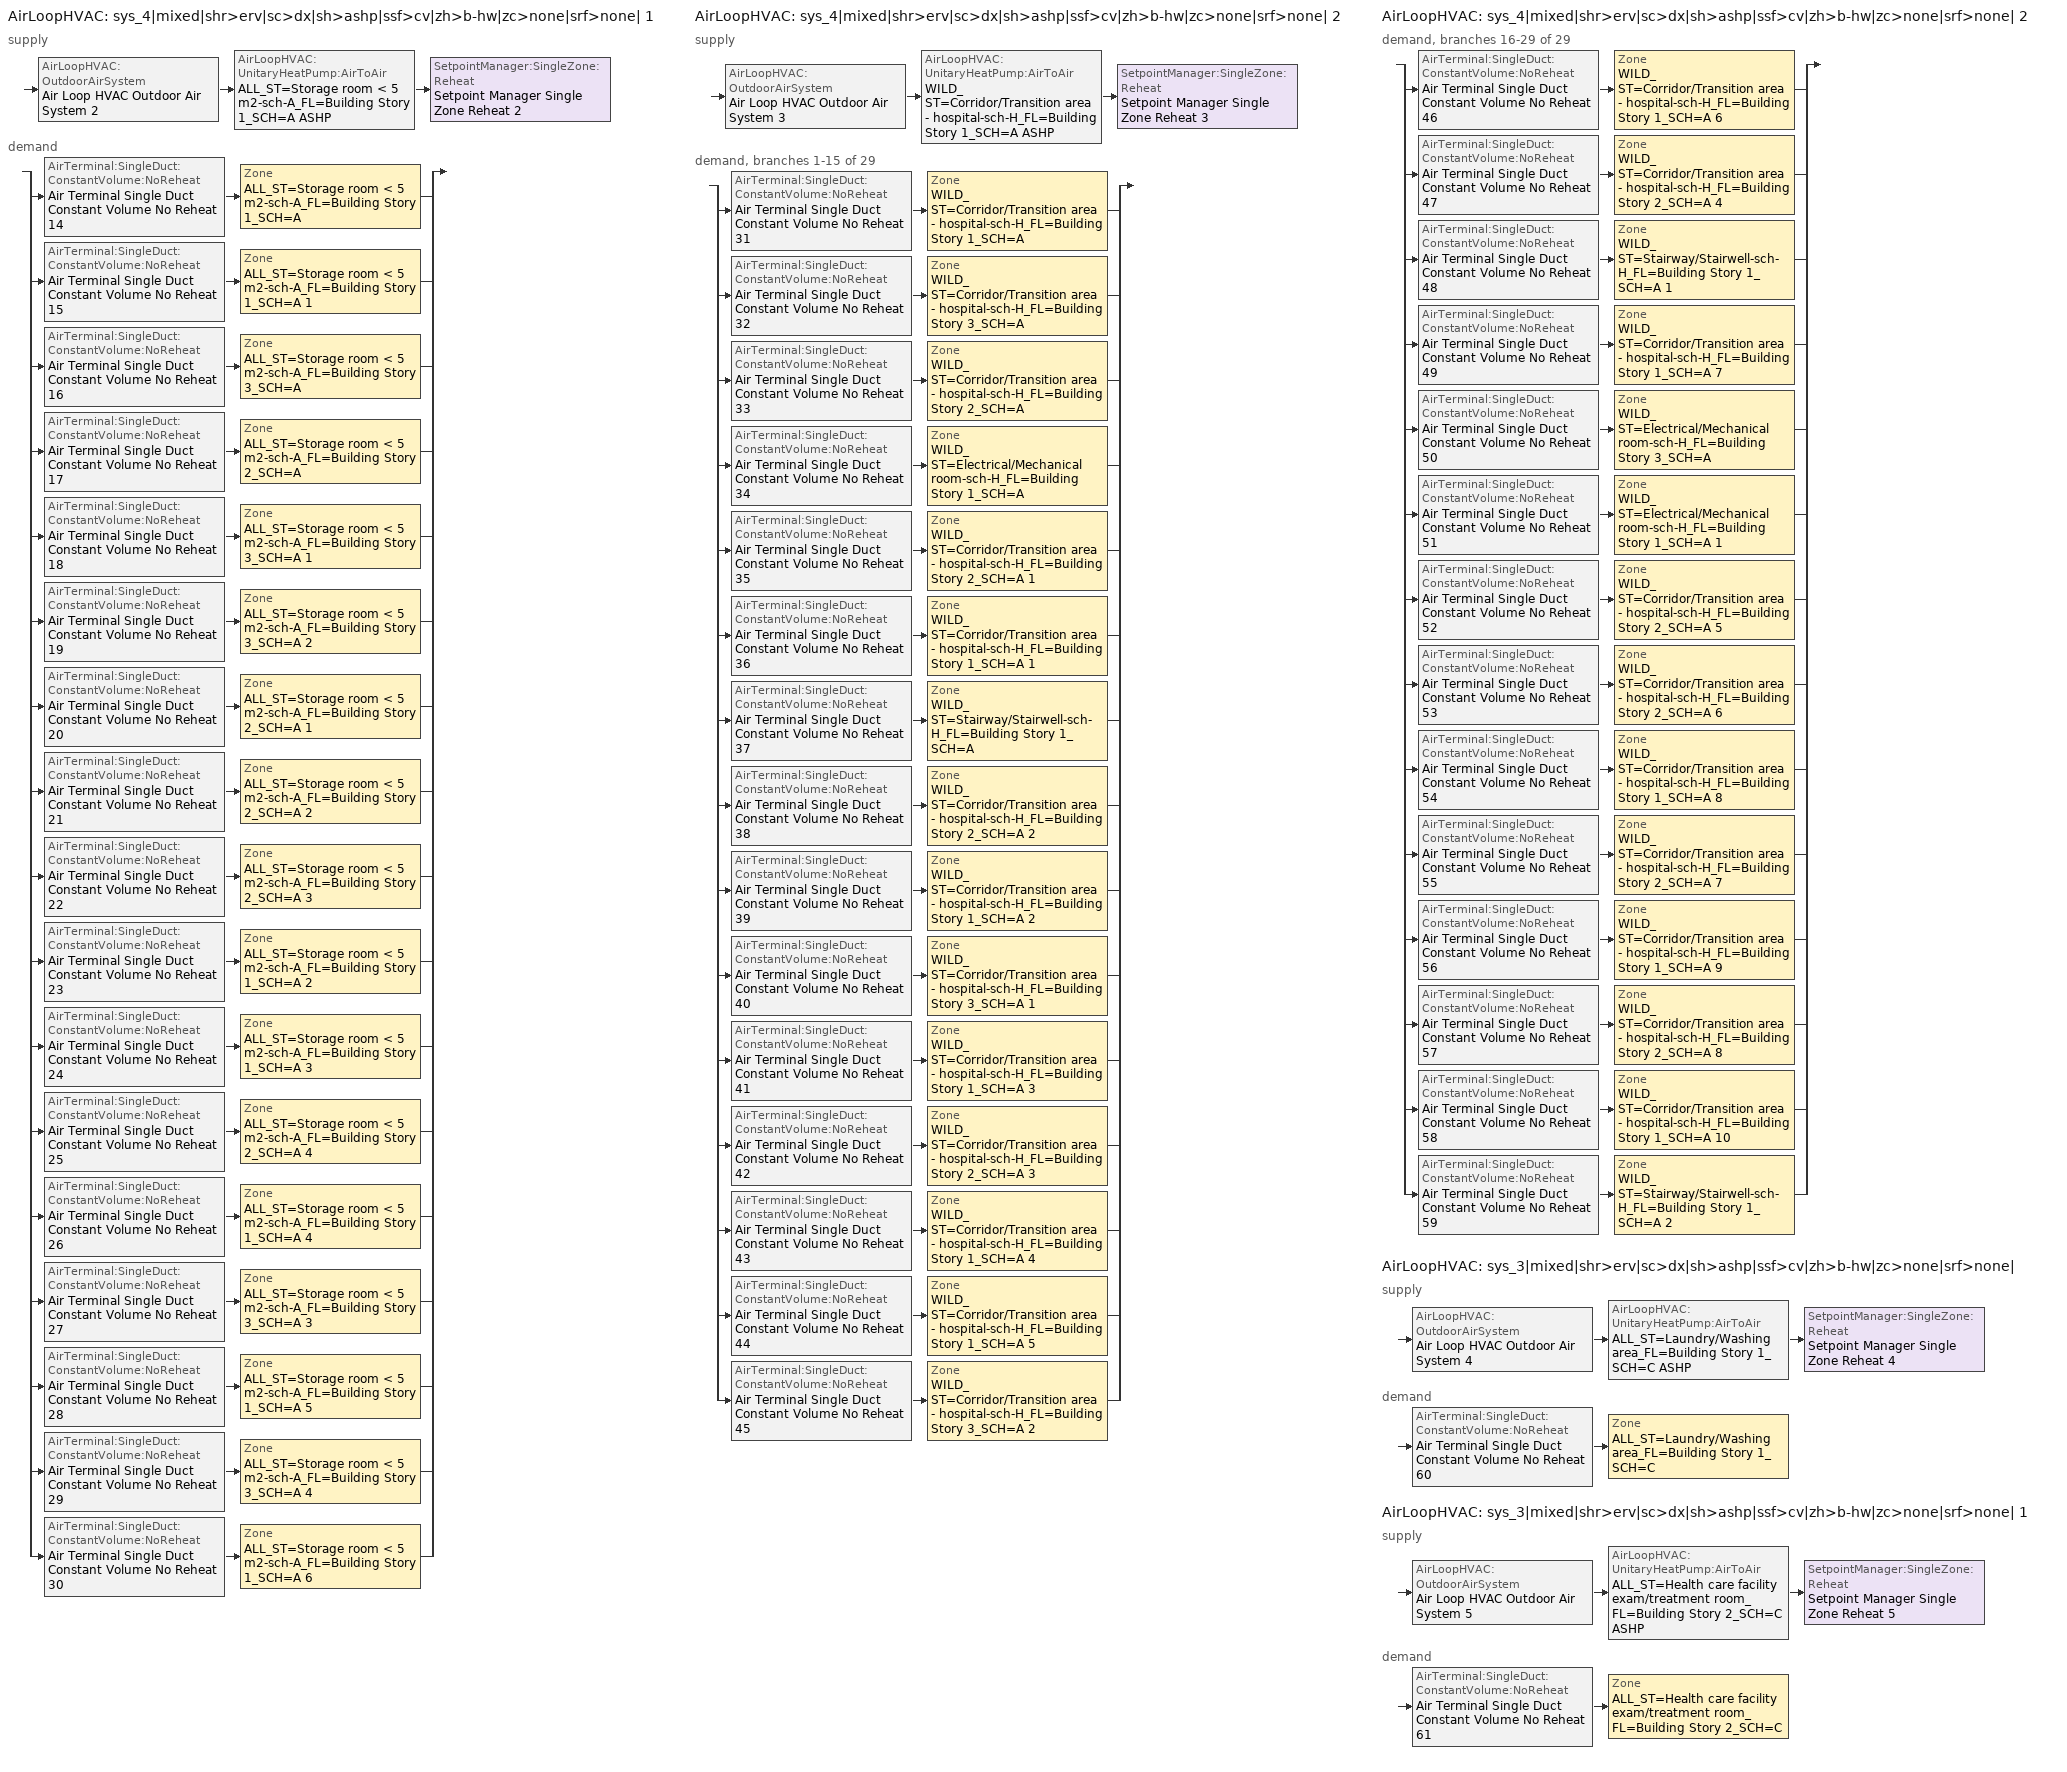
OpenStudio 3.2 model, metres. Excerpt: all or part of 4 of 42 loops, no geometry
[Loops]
AirLoopHVAC 'sys_4|mixed|shr>erv|sc>dx|sh>ashp|ssf>cv|zh>b-hw|zc>none|srf>none| 1'
 supply: AirLoopHVAC:OutdoorAirSystem 'Air Loop HVAC Outdoor Air System 2' > AirLoopHVAC:UnitaryHeatPump:AirToAir 'ALL_ST=Storage room < 5 m2-sch-A_FL=Building Story 1_SCH=A ASHP' > SetpointManager:SingleZone:Reheat 'Setpoint Manager Single Zone Reheat 2'
 demand: split
  | AirTerminal:SingleDuct:ConstantVolume:NoReheat 'Air Terminal Single Duct Constant Volume No Reheat 14' > Zone 'ALL_ST=Storage room < 5 m2-sch-A_FL=Building Story 1_SCH=A'
  | AirTerminal:SingleDuct:ConstantVolume:NoReheat 'Air Terminal Single Duct Constant Volume No Reheat 15' > Zone 'ALL_ST=Storage room < 5 m2-sch-A_FL=Building Story 1_SCH=A 1'
  | AirTerminal:SingleDuct:ConstantVolume:NoReheat 'Air Terminal Single Duct Constant Volume No Reheat 16' > Zone 'ALL_ST=Storage room < 5 m2-sch-A_FL=Building Story 3_SCH=A'
  | AirTerminal:SingleDuct:ConstantVolume:NoReheat 'Air Terminal Single Duct Constant Volume No Reheat 17' > Zone 'ALL_ST=Storage room < 5 m2-sch-A_FL=Building Story 2_SCH=A'
  | AirTerminal:SingleDuct:ConstantVolume:NoReheat 'Air Terminal Single Duct Constant Volume No Reheat 18' > Zone 'ALL_ST=Storage room < 5 m2-sch-A_FL=Building Story 3_SCH=A 1'
  | AirTerminal:SingleDuct:ConstantVolume:NoReheat 'Air Terminal Single Duct Constant Volume No Reheat 19' > Zone 'ALL_ST=Storage room < 5 m2-sch-A_FL=Building Story 3_SCH=A 2'
  | AirTerminal:SingleDuct:ConstantVolume:NoReheat 'Air Terminal Single Duct Constant Volume No Reheat 20' > Zone 'ALL_ST=Storage room < 5 m2-sch-A_FL=Building Story 2_SCH=A 1'
  | AirTerminal:SingleDuct:ConstantVolume:NoReheat 'Air Terminal Single Duct Constant Volume No Reheat 21' > Zone 'ALL_ST=Storage room < 5 m2-sch-A_FL=Building Story 2_SCH=A 2'
  | AirTerminal:SingleDuct:ConstantVolume:NoReheat 'Air Terminal Single Duct Constant Volume No Reheat 22' > Zone 'ALL_ST=Storage room < 5 m2-sch-A_FL=Building Story 2_SCH=A 3'
  | AirTerminal:SingleDuct:ConstantVolume:NoReheat 'Air Terminal Single Duct Constant Volume No Reheat 23' > Zone 'ALL_ST=Storage room < 5 m2-sch-A_FL=Building Story 1_SCH=A 2'
  | AirTerminal:SingleDuct:ConstantVolume:NoReheat 'Air Terminal Single Duct Constant Volume No Reheat 24' > Zone 'ALL_ST=Storage room < 5 m2-sch-A_FL=Building Story 1_SCH=A 3'
  | AirTerminal:SingleDuct:ConstantVolume:NoReheat 'Air Terminal Single Duct Constant Volume No Reheat 25' > Zone 'ALL_ST=Storage room < 5 m2-sch-A_FL=Building Story 2_SCH=A 4'
  | AirTerminal:SingleDuct:ConstantVolume:NoReheat 'Air Terminal Single Duct Constant Volume No Reheat 26' > Zone 'ALL_ST=Storage room < 5 m2-sch-A_FL=Building Story 1_SCH=A 4'
  | AirTerminal:SingleDuct:ConstantVolume:NoReheat 'Air Terminal Single Duct Constant Volume No Reheat 27' > Zone 'ALL_ST=Storage room < 5 m2-sch-A_FL=Building Story 3_SCH=A 3'
  | AirTerminal:SingleDuct:ConstantVolume:NoReheat 'Air Terminal Single Duct Constant Volume No Reheat 28' > Zone 'ALL_ST=Storage room < 5 m2-sch-A_FL=Building Story 1_SCH=A 5'
  | AirTerminal:SingleDuct:ConstantVolume:NoReheat 'Air Terminal Single Duct Constant Volume No Reheat 29' > Zone 'ALL_ST=Storage room < 5 m2-sch-A_FL=Building Story 3_SCH=A 4'
  | AirTerminal:SingleDuct:ConstantVolume:NoReheat 'Air Terminal Single Duct Constant Volume No Reheat 30' > Zone 'ALL_ST=Storage room < 5 m2-sch-A_FL=Building Story 1_SCH=A 6'
AirLoopHVAC 'sys_4|mixed|shr>erv|sc>dx|sh>ashp|ssf>cv|zh>b-hw|zc>none|srf>none| 2'
 supply: AirLoopHVAC:OutdoorAirSystem 'Air Loop HVAC Outdoor Air System 3' > AirLoopHVAC:UnitaryHeatPump:AirToAir 'WILD_ST=Corridor/Transition area - hospital-sch-H_FL=Building Story 1_SCH=A ASHP' > SetpointManager:SingleZone:Reheat 'Setpoint Manager Single Zone Reheat 3'
 demand, branches 1-15 of 29: split
  | AirTerminal:SingleDuct:ConstantVolume:NoReheat 'Air Terminal Single Duct Constant Volume No Reheat 31' > Zone 'WILD_ST=Corridor/Transition area - hospital-sch-H_FL=Building Story 1_SCH=A'
  | AirTerminal:SingleDuct:ConstantVolume:NoReheat 'Air Terminal Single Duct Constant Volume No Reheat 32' > Zone 'WILD_ST=Corridor/Transition area - hospital-sch-H_FL=Building Story 3_SCH=A'
  | AirTerminal:SingleDuct:ConstantVolume:NoReheat 'Air Terminal Single Duct Constant Volume No Reheat 33' > Zone 'WILD_ST=Corridor/Transition area - hospital-sch-H_FL=Building Story 2_SCH=A'
  | AirTerminal:SingleDuct:ConstantVolume:NoReheat 'Air Terminal Single Duct Constant Volume No Reheat 34' > Zone 'WILD_ST=Electrical/Mechanical room-sch-H_FL=Building Story 1_SCH=A'
  | AirTerminal:SingleDuct:ConstantVolume:NoReheat 'Air Terminal Single Duct Constant Volume No Reheat 35' > Zone 'WILD_ST=Corridor/Transition area - hospital-sch-H_FL=Building Story 2_SCH=A 1'
  | AirTerminal:SingleDuct:ConstantVolume:NoReheat 'Air Terminal Single Duct Constant Volume No Reheat 36' > Zone 'WILD_ST=Corridor/Transition area - hospital-sch-H_FL=Building Story 1_SCH=A 1'
  | AirTerminal:SingleDuct:ConstantVolume:NoReheat 'Air Terminal Single Duct Constant Volume No Reheat 37' > Zone 'WILD_ST=Stairway/Stairwell-sch-H_FL=Building Story 1_SCH=A'
  | AirTerminal:SingleDuct:ConstantVolume:NoReheat 'Air Terminal Single Duct Constant Volume No Reheat 38' > Zone 'WILD_ST=Corridor/Transition area - hospital-sch-H_FL=Building Story 2_SCH=A 2'
  | AirTerminal:SingleDuct:ConstantVolume:NoReheat 'Air Terminal Single Duct Constant Volume No Reheat 39' > Zone 'WILD_ST=Corridor/Transition area - hospital-sch-H_FL=Building Story 1_SCH=A 2'
  | AirTerminal:SingleDuct:ConstantVolume:NoReheat 'Air Terminal Single Duct Constant Volume No Reheat 40' > Zone 'WILD_ST=Corridor/Transition area - hospital-sch-H_FL=Building Story 3_SCH=A 1'
  | AirTerminal:SingleDuct:ConstantVolume:NoReheat 'Air Terminal Single Duct Constant Volume No Reheat 41' > Zone 'WILD_ST=Corridor/Transition area - hospital-sch-H_FL=Building Story 1_SCH=A 3'
  | AirTerminal:SingleDuct:ConstantVolume:NoReheat 'Air Terminal Single Duct Constant Volume No Reheat 42' > Zone 'WILD_ST=Corridor/Transition area - hospital-sch-H_FL=Building Story 2_SCH=A 3'
  | AirTerminal:SingleDuct:ConstantVolume:NoReheat 'Air Terminal Single Duct Constant Volume No Reheat 43' > Zone 'WILD_ST=Corridor/Transition area - hospital-sch-H_FL=Building Story 1_SCH=A 4'
  | AirTerminal:SingleDuct:ConstantVolume:NoReheat 'Air Terminal Single Duct Constant Volume No Reheat 44' > Zone 'WILD_ST=Corridor/Transition area - hospital-sch-H_FL=Building Story 1_SCH=A 5'
  | AirTerminal:SingleDuct:ConstantVolume:NoReheat 'Air Terminal Single Duct Constant Volume No Reheat 45' > Zone 'WILD_ST=Corridor/Transition area - hospital-sch-H_FL=Building Story 3_SCH=A 2'
AirLoopHVAC 'sys_4|mixed|shr>erv|sc>dx|sh>ashp|ssf>cv|zh>b-hw|zc>none|srf>none| 2'
 demand, branches 16-29 of 29: split
  | AirTerminal:SingleDuct:ConstantVolume:NoReheat 'Air Terminal Single Duct Constant Volume No Reheat 46' > Zone 'WILD_ST=Corridor/Transition area - hospital-sch-H_FL=Building Story 1_SCH=A 6'
  | AirTerminal:SingleDuct:ConstantVolume:NoReheat 'Air Terminal Single Duct Constant Volume No Reheat 47' > Zone 'WILD_ST=Corridor/Transition area - hospital-sch-H_FL=Building Story 2_SCH=A 4'
  | AirTerminal:SingleDuct:ConstantVolume:NoReheat 'Air Terminal Single Duct Constant Volume No Reheat 48' > Zone 'WILD_ST=Stairway/Stairwell-sch-H_FL=Building Story 1_SCH=A 1'
  | AirTerminal:SingleDuct:ConstantVolume:NoReheat 'Air Terminal Single Duct Constant Volume No Reheat 49' > Zone 'WILD_ST=Corridor/Transition area - hospital-sch-H_FL=Building Story 1_SCH=A 7'
  | AirTerminal:SingleDuct:ConstantVolume:NoReheat 'Air Terminal Single Duct Constant Volume No Reheat 50' > Zone 'WILD_ST=Electrical/Mechanical room-sch-H_FL=Building Story 3_SCH=A'
  | AirTerminal:SingleDuct:ConstantVolume:NoReheat 'Air Terminal Single Duct Constant Volume No Reheat 51' > Zone 'WILD_ST=Electrical/Mechanical room-sch-H_FL=Building Story 1_SCH=A 1'
  | AirTerminal:SingleDuct:ConstantVolume:NoReheat 'Air Terminal Single Duct Constant Volume No Reheat 52' > Zone 'WILD_ST=Corridor/Transition area - hospital-sch-H_FL=Building Story 2_SCH=A 5'
  | AirTerminal:SingleDuct:ConstantVolume:NoReheat 'Air Terminal Single Duct Constant Volume No Reheat 53' > Zone 'WILD_ST=Corridor/Transition area - hospital-sch-H_FL=Building Story 2_SCH=A 6'
  | AirTerminal:SingleDuct:ConstantVolume:NoReheat 'Air Terminal Single Duct Constant Volume No Reheat 54' > Zone 'WILD_ST=Corridor/Transition area - hospital-sch-H_FL=Building Story 1_SCH=A 8'
  | AirTerminal:SingleDuct:ConstantVolume:NoReheat 'Air Terminal Single Duct Constant Volume No Reheat 55' > Zone 'WILD_ST=Corridor/Transition area - hospital-sch-H_FL=Building Story 2_SCH=A 7'
  | AirTerminal:SingleDuct:ConstantVolume:NoReheat 'Air Terminal Single Duct Constant Volume No Reheat 56' > Zone 'WILD_ST=Corridor/Transition area - hospital-sch-H_FL=Building Story 1_SCH=A 9'
  | AirTerminal:SingleDuct:ConstantVolume:NoReheat 'Air Terminal Single Duct Constant Volume No Reheat 57' > Zone 'WILD_ST=Corridor/Transition area - hospital-sch-H_FL=Building Story 2_SCH=A 8'
  | AirTerminal:SingleDuct:ConstantVolume:NoReheat 'Air Terminal Single Duct Constant Volume No Reheat 58' > Zone 'WILD_ST=Corridor/Transition area - hospital-sch-H_FL=Building Story 1_SCH=A 10'
  | AirTerminal:SingleDuct:ConstantVolume:NoReheat 'Air Terminal Single Duct Constant Volume No Reheat 59' > Zone 'WILD_ST=Stairway/Stairwell-sch-H_FL=Building Story 1_SCH=A 2'
AirLoopHVAC 'sys_3|mixed|shr>erv|sc>dx|sh>ashp|ssf>cv|zh>b-hw|zc>none|srf>none|'
 supply: AirLoopHVAC:OutdoorAirSystem 'Air Loop HVAC Outdoor Air System 4' > AirLoopHVAC:UnitaryHeatPump:AirToAir 'ALL_ST=Laundry/Washing area_FL=Building Story 1_SCH=C ASHP' > SetpointManager:SingleZone:Reheat 'Setpoint Manager Single Zone Reheat 4'
 demand: AirTerminal:SingleDuct:ConstantVolume:NoReheat 'Air Terminal Single Duct Constant Volume No Reheat 60' > Zone 'ALL_ST=Laundry/Washing area_FL=Building Story 1_SCH=C'
AirLoopHVAC 'sys_3|mixed|shr>erv|sc>dx|sh>ashp|ssf>cv|zh>b-hw|zc>none|srf>none| 1'
 supply: AirLoopHVAC:OutdoorAirSystem 'Air Loop HVAC Outdoor Air System 5' > AirLoopHVAC:UnitaryHeatPump:AirToAir 'ALL_ST=Health care facility exam/treatment room_FL=Building Story 2_SCH=C ASHP' > SetpointManager:SingleZone:Reheat 'Setpoint Manager Single Zone Reheat 5'
 demand: AirTerminal:SingleDuct:ConstantVolume:NoReheat 'Air Terminal Single Duct Constant Volume No Reheat 61' > Zone 'ALL_ST=Health care facility exam/treatment room_FL=Building Story 2_SCH=C'
[Sizing:Zone] Zone Cooling Design Supply Air Temperature Input Method=TemperatureDifference; Zone Cooling Design Supply Air Temperature {C}=14; Zone Cooling Design Supply Air Temperature Difference {deltaC}=11; Zone Heating Design Supply Air Temperature Input Method=TemperatureDifference; Zone Heating Design Supply Air Temperature {C}=40; Zone Heating Design Supply Air Temperature Difference {deltaC}=21; Zone Cooling Design Supply Air Humidity Ratio {kg-H2O/kg-air}=0.0085; Zone Heating Design Supply Air Humidity Ratio {kg-H2O/kg-air}=0.008; Zone Heating Sizing Factor=1.3; Zone Cooling Sizing Factor=1; Cooling Design Air Flow Method=DesignDay; Heating Design Air Flow Method=DesignDay; Account for Dedicated Outdoor Air System=No; Dedicated Outdoor Air System Control Strategy=NeutralSupplyAir; Dedicated Outdoor Air Low Setpoint Temperature for Design {C}=autosize; Dedicated Outdoor Air High Setpoint Temperature for Design {C}=autosize
ALL_ST=Storage room < 5 m2-sch-A_FL=Building Story 1_SCH=A; ALL_ST=Laundry/Washing area_FL=Building Story 1_SCH=C; ALL_ST=Health care facility exam/treatment room_FL=Building Story 2_SCH=C; ALL_ST=Storage room < 5 m2-sch-A_FL=Building Story 1_SCH=A 1; ALL_ST=Storage room < 5 m2-sch-A_FL=Building Story 3_SCH=A; ALL_ST=Storage room < 5 m2-sch-A_FL=Building Story 2_SCH=A; ALL_ST=Storage room < 5 m2-sch-A_FL=Building Story 3_SCH=A 1; ALL_ST=Storage room < 5 m2-sch-A_FL=Building Story 3_SCH=A 2; ALL_ST=Storage room < 5 m2-sch-A_FL=Building Story 2_SCH=A 1; ALL_ST=Storage room < 5 m2-sch-A_FL=Building Story 2_SCH=A 2; ALL_ST=Storage room < 5 m2-sch-A_FL=Building Story 2_SCH=A 3; ALL_ST=Storage room < 5 m2-sch-A_FL=Building Story 1_SCH=A 2; ALL_ST=Storage room < 5 m2-sch-A_FL=Building Story 1_SCH=A 3; ALL_ST=Storage room < 5 m2-sch-A_FL=Building Story 2_SCH=A 4; ALL_ST=Storage room < 5 m2-sch-A_FL=Building Story 1_SCH=A 4; ALL_ST=Storage room < 5 m2-sch-A_FL=Building Story 3_SCH=A 3; ALL_ST=Storage room < 5 m2-sch-A_FL=Building Story 1_SCH=A 5; ALL_ST=Storage room < 5 m2-sch-A_FL=Building Story 3_SCH=A 4; ALL_ST=Storage room < 5 m2-sch-A_FL=Building Story 1_SCH=A 6; WILD_ST=Corridor/Transition area - hospital-sch-H_FL=Building Story 1_SCH=A; WILD_ST=Corridor/Transition area - hospital-sch-H_FL=Building Story 3_SCH=A; WILD_ST=Corridor/Transition area - hospital-sch-H_FL=Building Story 2_SCH=A; WILD_ST=Electrical/Mechanical room-sch-H_FL=Building Story 1_SCH=A; WILD_ST=Corridor/Transition area - hospital-sch-H_FL=Building Story 2_SCH=A 1; WILD_ST=Corridor/Transition area - hospital-sch-H_FL=Building Story 1_SCH=A 1; WILD_ST=Stairway/Stairwell-sch-H_FL=Building Story 1_SCH=A; WILD_ST=Corridor/Transition area - hospital-sch-H_FL=Building Story 2_SCH=A 2; WILD_ST=Corridor/Transition area - hospital-sch-H_FL=Building Story 1_SCH=A 2; WILD_ST=Corridor/Transition area - hospital-sch-H_FL=Building Story 3_SCH=A 1; WILD_ST=Corridor/Transition area - hospital-sch-H_FL=Building Story 1_SCH=A 3; WILD_ST=Corridor/Transition area - hospital-sch-H_FL=Building Story 2_SCH=A 3; WILD_ST=Corridor/Transition area - hospital-sch-H_FL=Building Story 1_SCH=A 4; WILD_ST=Corridor/Transition area - hospital-sch-H_FL=Building Story 1_SCH=A 5; WILD_ST=Corridor/Transition area - hospital-sch-H_FL=Building Story 3_SCH=A 2; WILD_ST=Corridor/Transition area - hospital-sch-H_FL=Building Story 1_SCH=A 6; WILD_ST=Corridor/Transition area - hospital-sch-H_FL=Building Story 2_SCH=A 4; WILD_ST=Stairway/Stairwell-sch-H_FL=Building Story 1_SCH=A 1; WILD_ST=Corridor/Transition area - hospital-sch-H_FL=Building Story 1_SCH=A 7; WILD_ST=Electrical/Mechanical room-sch-H_FL=Building Story 3_SCH=A; WILD_ST=Electrical/Mechanical room-sch-H_FL=Building Story 1_SCH=A 1; WILD_ST=Corridor/Transition area - hospital-sch-H_FL=Building Story 2_SCH=A 5; WILD_ST=Corridor/Transition area - hospital-sch-H_FL=Building Story 2_SCH=A 6; WILD_ST=Corridor/Transition area - hospital-sch-H_FL=Building Story 1_SCH=A 8; WILD_ST=Corridor/Transition area - hospital-sch-H_FL=Building Story 2_SCH=A 7; WILD_ST=Corridor/Transition area - hospital-sch-H_FL=Building Story 1_SCH=A 9; WILD_ST=Corridor/Transition area - hospital-sch-H_FL=Building Story 2_SCH=A 8; WILD_ST=Corridor/Transition area - hospital-sch-H_FL=Building Story 1_SCH=A 10; WILD_ST=Stairway/Stairwell-sch-H_FL=Building Story 1_SCH=A 2
[Zone equipment]
ALL_ST=Storage room < 5 m2-sch-A_FL=Building Story 1_SCH=A: Zone HVAC Baseboard Convective Water 14, Air Terminal Single Duct Constant Volume No Reheat 14
ALL_ST=Laundry/Washing area_FL=Building Story 1_SCH=C: Zone HVAC Baseboard Convective Water 60, Air Terminal Single Duct Constant Volume No Reheat 60
ALL_ST=Health care facility exam/treatment room_FL=Building Story 2_SCH=C: Zone HVAC Baseboard Convective Water 61, Air Terminal Single Duct Constant Volume No Reheat 61
ALL_ST=Storage room < 5 m2-sch-A_FL=Building Story 1_SCH=A 1: Zone HVAC Baseboard Convective Water 15, Air Terminal Single Duct Constant Volume No Reheat 15
ALL_ST=Storage room < 5 m2-sch-A_FL=Building Story 3_SCH=A: Zone HVAC Baseboard Convective Water 16, Air Terminal Single Duct Constant Volume No Reheat 16
ALL_ST=Storage room < 5 m2-sch-A_FL=Building Story 2_SCH=A: Zone HVAC Baseboard Convective Water 17, Air Terminal Single Duct Constant Volume No Reheat 17
ALL_ST=Storage room < 5 m2-sch-A_FL=Building Story 3_SCH=A 1: Zone HVAC Baseboard Convective Water 18, Air Terminal Single Duct Constant Volume No Reheat 18
ALL_ST=Storage room < 5 m2-sch-A_FL=Building Story 3_SCH=A 2: Zone HVAC Baseboard Convective Water 19, Air Terminal Single Duct Constant Volume No Reheat 19
ALL_ST=Storage room < 5 m2-sch-A_FL=Building Story 2_SCH=A 1: Zone HVAC Baseboard Convective Water 20, Air Terminal Single Duct Constant Volume No Reheat 20
ALL_ST=Storage room < 5 m2-sch-A_FL=Building Story 2_SCH=A 2: Zone HVAC Baseboard Convective Water 21, Air Terminal Single Duct Constant Volume No Reheat 21
ALL_ST=Storage room < 5 m2-sch-A_FL=Building Story 2_SCH=A 3: Zone HVAC Baseboard Convective Water 22, Air Terminal Single Duct Constant Volume No Reheat 22
ALL_ST=Storage room < 5 m2-sch-A_FL=Building Story 1_SCH=A 2: Zone HVAC Baseboard Convective Water 23, Air Terminal Single Duct Constant Volume No Reheat 23
ALL_ST=Storage room < 5 m2-sch-A_FL=Building Story 1_SCH=A 3: Zone HVAC Baseboard Convective Water 24, Air Terminal Single Duct Constant Volume No Reheat 24
ALL_ST=Storage room < 5 m2-sch-A_FL=Building Story 2_SCH=A 4: Zone HVAC Baseboard Convective Water 25, Air Terminal Single Duct Constant Volume No Reheat 25
ALL_ST=Storage room < 5 m2-sch-A_FL=Building Story 1_SCH=A 4: Zone HVAC Baseboard Convective Water 26, Air Terminal Single Duct Constant Volume No Reheat 26
ALL_ST=Storage room < 5 m2-sch-A_FL=Building Story 3_SCH=A 3: Zone HVAC Baseboard Convective Water 27, Air Terminal Single Duct Constant Volume No Reheat 27
ALL_ST=Storage room < 5 m2-sch-A_FL=Building Story 1_SCH=A 5: Zone HVAC Baseboard Convective Water 28, Air Terminal Single Duct Constant Volume No Reheat 28
ALL_ST=Storage room < 5 m2-sch-A_FL=Building Story 3_SCH=A 4: Zone HVAC Baseboard Convective Water 29, Air Terminal Single Duct Constant Volume No Reheat 29
ALL_ST=Storage room < 5 m2-sch-A_FL=Building Story 1_SCH=A 6: Zone HVAC Baseboard Convective Water 30, Air Terminal Single Duct Constant Volume No Reheat 30
WILD_ST=Corridor/Transition area - hospital-sch-H_FL=Building Story 1_SCH=A: Zone HVAC Baseboard Convective Water 31, Air Terminal Single Duct Constant Volume No Reheat 31
WILD_ST=Corridor/Transition area - hospital-sch-H_FL=Building Story 3_SCH=A: Zone HVAC Baseboard Convective Water 32, Air Terminal Single Duct Constant Volume No Reheat 32
WILD_ST=Corridor/Transition area - hospital-sch-H_FL=Building Story 2_SCH=A: Zone HVAC Baseboard Convective Water 33, Air Terminal Single Duct Constant Volume No Reheat 33
WILD_ST=Electrical/Mechanical room-sch-H_FL=Building Story 1_SCH=A: Zone HVAC Baseboard Convective Water 34, Air Terminal Single Duct Constant Volume No Reheat 34
WILD_ST=Corridor/Transition area - hospital-sch-H_FL=Building Story 2_SCH=A 1: Zone HVAC Baseboard Convective Water 35, Air Terminal Single Duct Constant Volume No Reheat 35
WILD_ST=Corridor/Transition area - hospital-sch-H_FL=Building Story 1_SCH=A 1: Zone HVAC Baseboard Convective Water 36, Air Terminal Single Duct Constant Volume No Reheat 36
WILD_ST=Stairway/Stairwell-sch-H_FL=Building Story 1_SCH=A: Zone HVAC Baseboard Convective Water 37, Air Terminal Single Duct Constant Volume No Reheat 37
WILD_ST=Corridor/Transition area - hospital-sch-H_FL=Building Story 2_SCH=A 2: Zone HVAC Baseboard Convective Water 38, Air Terminal Single Duct Constant Volume No Reheat 38
WILD_ST=Corridor/Transition area - hospital-sch-H_FL=Building Story 1_SCH=A 2: Zone HVAC Baseboard Convective Water 39, Air Terminal Single Duct Constant Volume No Reheat 39
WILD_ST=Corridor/Transition area - hospital-sch-H_FL=Building Story 3_SCH=A 1: Zone HVAC Baseboard Convective Water 40, Air Terminal Single Duct Constant Volume No Reheat 40
WILD_ST=Corridor/Transition area - hospital-sch-H_FL=Building Story 1_SCH=A 3: Zone HVAC Baseboard Convective Water 41, Air Terminal Single Duct Constant Volume No Reheat 41
WILD_ST=Corridor/Transition area - hospital-sch-H_FL=Building Story 2_SCH=A 3: Zone HVAC Baseboard Convective Water 42, Air Terminal Single Duct Constant Volume No Reheat 42
WILD_ST=Corridor/Transition area - hospital-sch-H_FL=Building Story 1_SCH=A 4: Zone HVAC Baseboard Convective Water 43, Air Terminal Single Duct Constant Volume No Reheat 43
WILD_ST=Corridor/Transition area - hospital-sch-H_FL=Building Story 1_SCH=A 5: Zone HVAC Baseboard Convective Water 44, Air Terminal Single Duct Constant Volume No Reheat 44
WILD_ST=Corridor/Transition area - hospital-sch-H_FL=Building Story 3_SCH=A 2: Zone HVAC Baseboard Convective Water 45, Air Terminal Single Duct Constant Volume No Reheat 45
WILD_ST=Corridor/Transition area - hospital-sch-H_FL=Building Story 1_SCH=A 6: Zone HVAC Baseboard Convective Water 46, Air Terminal Single Duct Constant Volume No Reheat 46
WILD_ST=Corridor/Transition area - hospital-sch-H_FL=Building Story 2_SCH=A 4: Zone HVAC Baseboard Convective Water 47, Air Terminal Single Duct Constant Volume No Reheat 47
WILD_ST=Stairway/Stairwell-sch-H_FL=Building Story 1_SCH=A 1: Zone HVAC Baseboard Convective Water 48, Air Terminal Single Duct Constant Volume No Reheat 48
WILD_ST=Corridor/Transition area - hospital-sch-H_FL=Building Story 1_SCH=A 7: Zone HVAC Baseboard Convective Water 49, Air Terminal Single Duct Constant Volume No Reheat 49
WILD_ST=Electrical/Mechanical room-sch-H_FL=Building Story 3_SCH=A: Zone HVAC Baseboard Convective Water 50, Air Terminal Single Duct Constant Volume No Reheat 50
WILD_ST=Electrical/Mechanical room-sch-H_FL=Building Story 1_SCH=A 1: Zone HVAC Baseboard Convective Water 51, Air Terminal Single Duct Constant Volume No Reheat 51
WILD_ST=Corridor/Transition area - hospital-sch-H_FL=Building Story 2_SCH=A 5: Zone HVAC Baseboard Convective Water 52, Air Terminal Single Duct Constant Volume No Reheat 52
WILD_ST=Corridor/Transition area - hospital-sch-H_FL=Building Story 2_SCH=A 6: Zone HVAC Baseboard Convective Water 53, Air Terminal Single Duct Constant Volume No Reheat 53
WILD_ST=Corridor/Transition area - hospital-sch-H_FL=Building Story 1_SCH=A 8: Zone HVAC Baseboard Convective Water 54, Air Terminal Single Duct Constant Volume No Reheat 54
WILD_ST=Corridor/Transition area - hospital-sch-H_FL=Building Story 2_SCH=A 7: Zone HVAC Baseboard Convective Water 55, Air Terminal Single Duct Constant Volume No Reheat 55
WILD_ST=Corridor/Transition area - hospital-sch-H_FL=Building Story 1_SCH=A 9: Zone HVAC Baseboard Convective Water 56, Air Terminal Single Duct Constant Volume No Reheat 56
WILD_ST=Corridor/Transition area - hospital-sch-H_FL=Building Story 2_SCH=A 8: Zone HVAC Baseboard Convective Water 57, Air Terminal Single Duct Constant Volume No Reheat 57
WILD_ST=Corridor/Transition area - hospital-sch-H_FL=Building Story 1_SCH=A 10: Zone HVAC Baseboard Convective Water 58, Air Terminal Single Duct Constant Volume No Reheat 58
WILD_ST=Stairway/Stairwell-sch-H_FL=Building Story 1_SCH=A 2: Zone HVAC Baseboard Convective Water 59, Air Terminal Single Duct Constant Volume No Reheat 59
[AirLoopHVAC] Design Supply Air Flow Rate {m3/s}=autosize; Design Return Air Flow Fraction of Supply Air Flow=1
Name | Availability Schedule
sys_4|mixed|shr>erv|sc>dx|sh>ashp|ssf>cv|zh>b-hw|zc>none|srf>none| 1 | sys_4|mixed|shr>none|sc>dx|sh>ashp|ssf>cv|zh>b-hw|zc>none|srf>none| 1 Occ Sch
sys_4|mixed|shr>erv|sc>dx|sh>ashp|ssf>cv|zh>b-hw|zc>none|srf>none| 2 | sys_4|mixed|shr>none|sc>dx|sh>ashp|ssf>cv|zh>b-hw|zc>none|srf>none| 2 Occ Sch
sys_3|mixed|shr>erv|sc>dx|sh>ashp|ssf>cv|zh>b-hw|zc>none|srf>none| | sys_3|mixed|shr>none|sc>dx|sh>ashp|ssf>cv|zh>b-hw|zc>none|srf>none| Occ Sch
sys_3|mixed|shr>erv|sc>dx|sh>ashp|ssf>cv|zh>b-hw|zc>none|srf>none| 1 | sys_3|mixed|shr>none|sc>dx|sh>ashp|ssf>cv|zh>b-hw|zc>none|srf>none| 1 Occ Sch
[Sizing:System] Type of Load to Size On=Sensible; Design Outdoor Air Flow Rate {m3/s}=Autosize; Central Heating Maximum System Air Flow Ratio=1; Preheat Design Temperature {C}=7; Preheat Design Humidity Ratio {kg-H2O/kg-Air}=0.008; Precool Design Temperature {C}=13; Precool Design Humidity Ratio {kg-H2O/kg-Air}=0.008; Central Cooling Design Supply Air Temperature {C}=13; Central Heating Design Supply Air Temperature {C}=43; Sizing Option=NonCoincident; 100% Outdoor Air in Cooling=No; 100% Outdoor Air in Heating=No; Central Cooling Design Supply Air Humidity Ratio {kg-H2O/kg-Air}=0.0085; Central Heating Design Supply Air Humidity Ratio {kg-H2O/kg-Air}=0.008; Cooling Design Air Flow Method=DesignDay; Cooling Design Air Flow Rate {m3/s}=0; Heating Design Air Flow Method=DesignDay; Heating Design Air Flow Rate {m3/s}=0; System Outdoor Air Method=ZoneSum; Zone Maximum Outdoor Air Fraction=1; Cooling Supply Air Flow Rate Per Floor Area {m3/s-m2}=0.00996765; Cooling Fraction of Autosized Cooling Supply Air Flow Rate=1; Cooling Supply Air Flow Rate Per Unit Cooling Capacity {m3/s-W}=3.94755e-05; Heating Supply Air Flow Rate Per Floor Area {m3/s-m2}=0.00996765; Heating Fraction of Autosized Heating Supply Air Flow Rate=1; Heating Fraction of Autosized Cooling Supply Air Flow Rate=1; Heating Supply Air Flow Rate Per Unit Heating Capacity {m3/s-W}=3.15882e-05; Cooling Design Capacity Method=CoolingDesignCapacity; Cooling Design Capacity {W}=autosize; Cooling Design Capacity Per Floor Area {W/m2}=234.7; Fraction of Autosized Cooling Design Capacity=1; Heating Design Capacity Method=HeatingDesignCapacity; Heating Design Capacity {W}=autosize; Heating Design Capacity Per Floor Area {W/m2}=157; Fraction of Autosized Heating Design Capacity=1; Central Cooling Capacity Control Method=OnOff
sys_4|mixed|shr>erv|sc>dx|sh>ashp|ssf>cv|zh>b-hw|zc>none|srf>none| 1; sys_4|mixed|shr>erv|sc>dx|sh>ashp|ssf>cv|zh>b-hw|zc>none|srf>none| 2; sys_3|mixed|shr>erv|sc>dx|sh>ashp|ssf>cv|zh>b-hw|zc>none|srf>none|; sys_3|mixed|shr>erv|sc>dx|sh>ashp|ssf>cv|zh>b-hw|zc>none|srf>none| 1
[Fan:OnOff] Availability Schedule=Always On Discrete; Fan Total Efficiency=0.39975; Pressure Rise {Pa}=622.722; Maximum Flow Rate {m3/s}=autosize; Motor Efficiency=0.615; Motor In Airstream Fraction=1
Name | Fan Power Ratio Function of Speed Ratio Curve | Fan Efficiency Ratio Function of Speed Ratio Curve
Fan On Off 2 | Fan On Off Power Curve 1 | Fan On Off Efficiency Curve 1
Fan On Off 3 | Fan On Off Power Curve 2 | Fan On Off Efficiency Curve 2
Fan On Off 4 | Fan On Off Power Curve 3 | Fan On Off Efficiency Curve 3
Fan On Off 5 | Fan On Off Power Curve 4 | Fan On Off Efficiency Curve 4
[Coil:Cooling:DX:SingleSpeed] Availability Schedule=Always On Discrete; Rated Total Cooling Capacity {W}=autosize; Rated Sensible Heat Ratio=autosize; Rated Air Flow Rate {m3/s}=autosize; Rated Evaporator Fan Power Per Volume Flow Rate {W/(m3/s)}=773.3; Total Cooling Capacity Function of Temperature Curve=DXCOOL-NECB2011-REF-CAPFT; Total Cooling Capacity Function of Flow Fraction Curve=DXCOOL-NECB2011-REF-CAPFFLOW; Energy Input Ratio Function of Temperature Curve=DXCOOL-NECB2011-REF-COOLEIRFT; Energy Input Ratio Function of Flow Fraction Curve=DXCOOL-NECB2011-REF-COOLEIRFFLOW; Part Load Fraction Correlation Curve=DXCOOL-NECB2011-REF-COOLPLFFPLR; Minimum Outdoor Dry-Bulb Temperature for Compressor Operation {C}=-25; Condenser Type=AirCooled; Evaporative Condenser Effectiveness=0; Evaporative Condenser Air Flow Rate {m3/s}=Autosize; Evaporative Condenser Pump Rated Power Consumption {W}=Autosize; Crankcase Heater Capacity {W}=0; Maximum Outdoor Dry-Bulb Temperature for Crankcase Heater Operation {C}=0; Basin Heater Capacity {W/K}=0; Basin Heater Setpoint Temperature {C}=10
Name | Rated COP {W/W}
CoilCoolingDXSingleSpeed_dx 1 125kBtu/hr 10.8EER | 3.73224
CoilCoolingDXSingleSpeed_dx 2 188kBtu/hr 10.4EER | 3.59906
CoilCoolingDXSingleSpeed_dx 3 10kBtu/hr 10.0EER; CoilCoolingDXSingleSpeed_dx 4 12kBtu/hr 10.0EER | 3.46588
[Coil:Heating:DX:SingleSpeed] Availability Schedule=Always On Discrete; Rated Air Flow Rate {m3/s}=Autosize; Rated Supply Fan Power Per Volume Flow Rate {W/(m3/s)}=773.3; Total Heating Capacity Function of Temperature Curve=DXHEAT-NECB2011-REF-CAPFT; Total Heating Capacity Function of Flow Fraction Curve=DXHEAT-NECB2011-REF-CAPFFLOW; Energy Input Ratio Function of Temperature Curve=DXHEAT-NECB2011-REF-EIRFT; Energy Input Ratio Function of Flow Fraction Curve=DXHEAT-NECB2011-REF-EIRFFLOW; Part Load Fraction Correlation Curve=DXHEAT-NECB2011-REF-PLFFPLR; Minimum Outdoor Dry-Bulb Temperature for Compressor Operation {C}=-10; Defrost Strategy=Resistive; Defrost Control=Timed; Defrost Time Period Fraction=0.166667; Resistive Defrost Heater Capacity {W}=2000
Name | Rated Total Heating Capacity {W} | Rated COP {W/W}
CoilHeatingDXSingleSpeed_dx 1 90 Clg kBtu/hr 3.3COPH | 26470.8 | 3.54871
CoilHeatingDXSingleSpeed_dx 2 136 Clg kBtu/hr 3.3COPH | 39923.2 | 3.57113
CoilHeatingDXSingleSpeed_dx 3 7 Clg kBtu/hr 3.1COPH | 2140.39 | 3.29555
CoilHeatingDXSingleSpeed_dx 4 9 Clg kBtu/hr 3.1COPH | 2611.15 | 3.29629
[Controller:OutdoorAir] Minimum Outdoor Air Flow Rate {m3/s}=autosize; Maximum Outdoor Air Flow Rate {m3/s}=Autosize; Economizer Control Action Type=ModulateFlow; Lockout Type=NoLockout; Minimum Limit Type=FixedMinimum; High Humidity Control=No; Heat Recovery Bypass Control Type=BypassWhenOAFlowGreaterThanMinimum
Name | Economizer Control Type | Minimum Outdoor Air Schedule | Controller Mechanical Ventilation | Economizer Maximum Limit Dry-Bulb Temperature {C} | Economizer Maximum Limit Enthalpy {J/kg} | Economizer Minimum Limit Dry-Bulb Temperature {C}
Controller Outdoor Air 2 | DifferentialEnthalpy | sys_4|mixed|shr>none|sc>dx|sh>ashp|ssf>cv|zh>b-hw|zc>none|srf>none| 1 Occ Sch | Controller Mechanical Ventilation 2
Controller Outdoor Air 3 | DifferentialEnthalpy | sys_4|mixed|shr>none|sc>dx|sh>ashp|ssf>cv|zh>b-hw|zc>none|srf>none| 2 Occ Sch | Controller Mechanical Ventilation 3
Controller Outdoor Air 4 | NoEconomizer | sys_3|mixed|shr>none|sc>dx|sh>ashp|ssf>cv|zh>b-hw|zc>none|srf>none| Occ Sch | Controller Mechanical Ventilation 4 | 28 | 64000 | -100
Controller Outdoor Air 5 | NoEconomizer | sys_3|mixed|shr>none|sc>dx|sh>ashp|ssf>cv|zh>b-hw|zc>none|srf>none| 1 Occ Sch | Controller Mechanical Ventilation 5 | 28 | 64000 | -100
[Controller:MechanicalVentilation] Availability Schedule=Always On Discrete; System Outdoor Air Method=ZoneSum
Controller Mechanical Ventilation 2; Controller Mechanical Ventilation 3; Controller Mechanical Ventilation 4; Controller Mechanical Ventilation 5
[AirLoopHVAC:OutdoorAirSystem]
Name | Controller
Air Loop HVAC Outdoor Air System 2 | Controller Outdoor Air 2
Air Loop HVAC Outdoor Air System 3 | Controller Outdoor Air 3
Air Loop HVAC Outdoor Air System 4 | Controller Outdoor Air 4
Air Loop HVAC Outdoor Air System 5 | Controller Outdoor Air 5
[Coil:Heating:Gas] Availability Schedule=Always On Discrete; Gas Burner Efficiency=0.924; Nominal Capacity {W}=AutoSize; Parasitic Electric Load {W}=0; Part Load Fraction Correlation Curve=FURNACE-EFFPLR-NECB2011; Parasitic Gas Load {W}=0
Coil Heating Gas 2; Coil Heating Gas 3; Coil Heating Gas 4; Coil Heating Gas 5
[AirLoopHVAC:UnitaryHeatPump:AirToAir] Availability Schedule=Always On Discrete; Supply Air Flow Rate During Cooling Operation {m3/s}=Autosize; Supply Air Flow Rate During Heating Operation {m3/s}=Autosize; Maximum Supply Air Temperature from Supplemental Heater {C}=Autosize
Name | Controlling Zone or Thermostat Location | Supply Air Fan | Heating Coil | Cooling Coil | Supplemental Heating Coil | Supply Air Fan Operating Mode Schedule
ALL_ST=Storage room < 5 m2-sch-A_FL=Building Story 1_SCH=A ASHP | ALL_ST=Storage room < 5 m2-sch-A_FL=Building Story 1_SCH=A | Fan On Off 2 | CoilHeatingDXSingleSpeed_dx 1 90 Clg kBtu/hr 3.3COPH | CoilCoolingDXSingleSpeed_dx 1 125kBtu/hr 10.8EER | Coil Heating Gas 2 | sys_4|mixed|shr>none|sc>dx|sh>ashp|ssf>cv|zh>b-hw|zc>none|srf>none| 1 Occ Sch
WILD_ST=Corridor/Transition area - hospital-sch-H_FL=Building Story 1_SCH=A ASHP | WILD_ST=Corridor/Transition area - hospital-sch-H_FL=Building Story 1_SCH=A | Fan On Off 3 | CoilHeatingDXSingleSpeed_dx 2 136 Clg kBtu/hr 3.3COPH | CoilCoolingDXSingleSpeed_dx 2 188kBtu/hr 10.4EER | Coil Heating Gas 3 | sys_4|mixed|shr>none|sc>dx|sh>ashp|ssf>cv|zh>b-hw|zc>none|srf>none| 2 Occ Sch
ALL_ST=Laundry/Washing area_FL=Building Story 1_SCH=C ASHP | ALL_ST=Laundry/Washing area_FL=Building Story 1_SCH=C | Fan On Off 4 | CoilHeatingDXSingleSpeed_dx 3 7 Clg kBtu/hr 3.1COPH | CoilCoolingDXSingleSpeed_dx 3 10kBtu/hr 10.0EER | Coil Heating Gas 4 | sys_3|mixed|shr>none|sc>dx|sh>ashp|ssf>cv|zh>b-hw|zc>none|srf>none| Occ Sch
ALL_ST=Health care facility exam/treatment room_FL=Building Story 2_SCH=C ASHP | ALL_ST=Health care facility exam/treatment room_FL=Building Story 2_SCH=C | Fan On Off 5 | CoilHeatingDXSingleSpeed_dx 4 9 Clg kBtu/hr 3.1COPH | CoilCoolingDXSingleSpeed_dx 4 12kBtu/hr 10.0EER | Coil Heating Gas 5 | sys_3|mixed|shr>none|sc>dx|sh>ashp|ssf>cv|zh>b-hw|zc>none|srf>none| 1 Occ Sch
[SetpointManager:SingleZone:Reheat] Minimum Supply Air Temperature {C}=13; Maximum Supply Air Temperature {C}=43
Name | Control Zone
Setpoint Manager Single Zone Reheat 2 | ALL_ST=Storage room < 5 m2-sch-A_FL=Building Story 1_SCH=A
Setpoint Manager Single Zone Reheat 3 | WILD_ST=Corridor/Transition area - hospital-sch-H_FL=Building Story 1_SCH=A
Setpoint Manager Single Zone Reheat 4 | ALL_ST=Laundry/Washing area_FL=Building Story 1_SCH=C
Setpoint Manager Single Zone Reheat 5 | ALL_ST=Health care facility exam/treatment room_FL=Building Story 2_SCH=C
[AirTerminal:SingleDuct:ConstantVolume:NoReheat] Availability Schedule=Always On Discrete; Maximum Air Flow Rate {m3/s}=AutoSize
Air Terminal Single Duct Constant Volume No Reheat 14; Air Terminal Single Duct Constant Volume No Reheat 15; Air Terminal Single Duct Constant Volume No Reheat 16; Air Terminal Single Duct Constant Volume No Reheat 17; Air Terminal Single Duct Constant Volume No Reheat 18; Air Terminal Single Duct Constant Volume No Reheat 19; Air Terminal Single Duct Constant Volume No Reheat 20; Air Terminal Single Duct Constant Volume No Reheat 21; Air Terminal Single Duct Constant Volume No Reheat 22; Air Terminal Single Duct Constant Volume No Reheat 23; Air Terminal Single Duct Constant Volume No Reheat 24; Air Terminal Single Duct Constant Volume No Reheat 25; Air Terminal Single Duct Constant Volume No Reheat 26; Air Terminal Single Duct Constant Volume No Reheat 27; Air Terminal Single Duct Constant Volume No Reheat 28; Air Terminal Single Duct Constant Volume No Reheat 29; Air Terminal Single Duct Constant Volume No Reheat 30; Air Terminal Single Duct Constant Volume No Reheat 31; Air Terminal Single Duct Constant Volume No Reheat 32; Air Terminal Single Duct Constant Volume No Reheat 33; Air Terminal Single Duct Constant Volume No Reheat 34; Air Terminal Single Duct Constant Volume No Reheat 35; Air Terminal Single Duct Constant Volume No Reheat 36; Air Terminal Single Duct Constant Volume No Reheat 37; Air Terminal Single Duct Constant Volume No Reheat 38; Air Terminal Single Duct Constant Volume No Reheat 39; Air Terminal Single Duct Constant Volume No Reheat 40; Air Terminal Single Duct Constant Volume No Reheat 41; Air Terminal Single Duct Constant Volume No Reheat 42; Air Terminal Single Duct Constant Volume No Reheat 43; Air Terminal Single Duct Constant Volume No Reheat 44; Air Terminal Single Duct Constant Volume No Reheat 45; Air Terminal Single Duct Constant Volume No Reheat 46; Air Terminal Single Duct Constant Volume No Reheat 47; Air Terminal Single Duct Constant Volume No Reheat 48; Air Terminal Single Duct Constant Volume No Reheat 49; Air Terminal Single Duct Constant Volume No Reheat 50; Air Terminal Single Duct Constant Volume No Reheat 51; Air Terminal Single Duct Constant Volume No Reheat 52; Air Terminal Single Duct Constant Volume No Reheat 53; Air Terminal Single Duct Constant Volume No Reheat 54; Air Terminal Single Duct Constant Volume No Reheat 55; Air Terminal Single Duct Constant Volume No Reheat 56; Air Terminal Single Duct Constant Volume No Reheat 57; Air Terminal Single Duct Constant Volume No Reheat 58; Air Terminal Single Duct Constant Volume No Reheat 59; Air Terminal Single Duct Constant Volume No Reheat 60; Air Terminal Single Duct Constant Volume No Reheat 61
[Schedule:Ruleset]
Name | Default Day Schedule | Summer Design Day Schedule | Winter Design Day Schedule
sys_3|mixed|shr>none|sc>dx|sh>ashp|ssf>cv|zh>b-hw|zc>none|srf>none| Occ Sch | sys_3|mixed|shr>none|sc>dx|sh>ashp|ssf>cv|zh>b-hw|zc>none|srf>none| Occ Sch Default | sys_3|mixed|shr>none|sc>dx|sh>ashp|ssf>cv|zh>b-hw|zc>none|srf>none| Occ Sch Summer Design Day | sys_3|mixed|shr>none|sc>dx|sh>ashp|ssf>cv|zh>b-hw|zc>none|srf>none| Occ Sch Winter Design Day
sys_3|mixed|shr>none|sc>dx|sh>ashp|ssf>cv|zh>b-hw|zc>none|srf>none| 1 Occ Sch | sys_3|mixed|shr>none|sc>dx|sh>ashp|ssf>cv|zh>b-hw|zc>none|srf>none| 1 Occ Sch Default | sys_3|mixed|shr>none|sc>dx|sh>ashp|ssf>cv|zh>b-hw|zc>none|srf>none| 1 Occ Sch Summer Design Day | sys_3|mixed|shr>none|sc>dx|sh>ashp|ssf>cv|zh>b-hw|zc>none|srf>none| 1 Occ Sch Winter Design Day
sys_4|mixed|shr>none|sc>dx|sh>ashp|ssf>cv|zh>b-hw|zc>none|srf>none| 1 Occ Sch | sys_4|mixed|shr>none|sc>dx|sh>ashp|ssf>cv|zh>b-hw|zc>none|srf>none| 1 Occ Sch Default | sys_4|mixed|shr>none|sc>dx|sh>ashp|ssf>cv|zh>b-hw|zc>none|srf>none| 1 Occ Sch Summer Design Day | sys_4|mixed|shr>none|sc>dx|sh>ashp|ssf>cv|zh>b-hw|zc>none|srf>none| 1 Occ Sch Winter Design Day
sys_4|mixed|shr>none|sc>dx|sh>ashp|ssf>cv|zh>b-hw|zc>none|srf>none| 2 Occ Sch | sys_4|mixed|shr>none|sc>dx|sh>ashp|ssf>cv|zh>b-hw|zc>none|srf>none| 2 Occ Sch Default | sys_4|mixed|shr>none|sc>dx|sh>ashp|ssf>cv|zh>b-hw|zc>none|srf>none| 2 Occ Sch Summer Design Day | sys_4|mixed|shr>none|sc>dx|sh>ashp|ssf>cv|zh>b-hw|zc>none|srf>none| 2 Occ Sch Winter Design Day
[Schedule:Day]
sys_3|mixed|shr>none|sc>dx|sh>ashp|ssf>cv|zh>b-hw|zc>none|srf>none| Occ Sch Default; sys_3|mixed|shr>none|sc>dx|sh>ashp|ssf>cv|zh>b-hw|zc>none|srf>none| 1 Occ Sch Default: 9, 0, 0, 21, 0, 1, 24, 0, 0
sys_3|mixed|shr>none|sc>dx|sh>ashp|ssf>cv|zh>b-hw|zc>none|srf>none| Occ Sch Winter Design Day; sys_3|mixed|shr>none|sc>dx|sh>ashp|ssf>cv|zh>b-hw|zc>none|srf>none| Occ Sch Summer Design Day; sys_3|mixed|shr>none|sc>dx|sh>ashp|ssf>cv|zh>b-hw|zc>none|srf>none| 1 Occ Sch Winter Design Day; sys_3|mixed|shr>none|sc>dx|sh>ashp|ssf>cv|zh>b-hw|zc>none|srf>none| 1 Occ Sch Summer Design Day; sys_4|mixed|shr>none|sc>dx|sh>ashp|ssf>cv|zh>b-hw|zc>none|srf>none| 1 Occ Sch Winter Design Day; sys_4|mixed|shr>none|sc>dx|sh>ashp|ssf>cv|zh>b-hw|zc>none|srf>none| 1 Occ Sch Summer Design Day; sys_4|mixed|shr>none|sc>dx|sh>ashp|ssf>cv|zh>b-hw|zc>none|srf>none| 2 Occ Sch Winter Design Day; sys_4|mixed|shr>none|sc>dx|sh>ashp|ssf>cv|zh>b-hw|zc>none|srf>none| 2 Occ Sch Summer Design Day: 24, 0, 1
sys_3|mixed|shr>none|sc>dx|sh>ashp|ssf>cv|zh>b-hw|zc>none|srf>none| Occ Sch Sunday; sys_3|mixed|shr>none|sc>dx|sh>ashp|ssf>cv|zh>b-hw|zc>none|srf>none| 1 Occ Sch Sunday: 9, 0, 0, 19, 0, 1, 24, 0, 0
sys_4|mixed|shr>none|sc>dx|sh>ashp|ssf>cv|zh>b-hw|zc>none|srf>none| 1 Occ Sch Default; sys_4|mixed|shr>none|sc>dx|sh>ashp|ssf>cv|zh>b-hw|zc>none|srf>none| 2 Occ Sch Default: 8, 0, 0, 19, 0, 1, 24, 0, 0
sys_4|mixed|shr>none|sc>dx|sh>ashp|ssf>cv|zh>b-hw|zc>none|srf>none| 1 Occ Sch Sunday; sys_4|mixed|shr>none|sc>dx|sh>ashp|ssf>cv|zh>b-hw|zc>none|srf>none| 2 Occ Sch Sunday: 24, 0, 0
[Schedule:Rule] Rule Order=0; Apply Sunday=Yes; Date Specification Type=DateRange; Start Month=1; Start Day=1; End Month=12; End Day=31
Name | Schedule Ruleset | Day Schedule | Apply Saturday
sys_3|mixed|shr>none|sc>dx|sh>ashp|ssf>cv|zh>b-hw|zc>none|srf>none| Occ Sch Sunday Rule | sys_3|mixed|shr>none|sc>dx|sh>ashp|ssf>cv|zh>b-hw|zc>none|srf>none| Occ Sch | sys_3|mixed|shr>none|sc>dx|sh>ashp|ssf>cv|zh>b-hw|zc>none|srf>none| Occ Sch Sunday
sys_3|mixed|shr>none|sc>dx|sh>ashp|ssf>cv|zh>b-hw|zc>none|srf>none| 1 Occ Sch Sunday Rule | sys_3|mixed|shr>none|sc>dx|sh>ashp|ssf>cv|zh>b-hw|zc>none|srf>none| 1 Occ Sch | sys_3|mixed|shr>none|sc>dx|sh>ashp|ssf>cv|zh>b-hw|zc>none|srf>none| 1 Occ Sch Sunday
sys_4|mixed|shr>none|sc>dx|sh>ashp|ssf>cv|zh>b-hw|zc>none|srf>none| 1 Occ Sch Sunday Rule | sys_4|mixed|shr>none|sc>dx|sh>ashp|ssf>cv|zh>b-hw|zc>none|srf>none| 1 Occ Sch | sys_4|mixed|shr>none|sc>dx|sh>ashp|ssf>cv|zh>b-hw|zc>none|srf>none| 1 Occ Sch Sunday | Yes
sys_4|mixed|shr>none|sc>dx|sh>ashp|ssf>cv|zh>b-hw|zc>none|srf>none| 2 Occ Sch Sunday Rule | sys_4|mixed|shr>none|sc>dx|sh>ashp|ssf>cv|zh>b-hw|zc>none|srf>none| 2 Occ Sch | sys_4|mixed|shr>none|sc>dx|sh>ashp|ssf>cv|zh>b-hw|zc>none|srf>none| 2 Occ Sch Sunday | Yes
[Schedule:Constant]
Always On Discrete: Value=1
[Curve:Exponent] Coefficient1 Constant=1; Coefficient2 Constant=0; Coefficient3 Constant=0; Minimum Value of x=0; Maximum Value of x=1
Fan On Off Power Curve 1; Fan On Off Power Curve 2; Fan On Off Power Curve 3; Fan On Off Power Curve 4
[Curve:Cubic]
Name | Coefficient1 Constant | Coefficient2 x | Coefficient3 x**2 | Coefficient4 x**3 | Minimum Value of x | Maximum Value of x
Fan On Off Efficiency Curve 1; Fan On Off Efficiency Curve 2; Fan On Off Efficiency Curve 3; Fan On Off Efficiency Curve 4 | 1 | 0 | 0 | 0 | 0 | 1
DXHEAT-NECB2011-REF-CAPFT | 0.729009 | 0.0319275 | 0.000136404 | -8.748e-06 | -20 | 20
DXHEAT-NECB2011-REF-CAPFFLOW | 0.84 | 0.16 | 0 | 0 | 0.5 | 1.5
DXHEAT-NECB2011-REF-EIRFT | 1.2183 | -0.03612 | 0.00142 | -2.68e-05 | -20 | 20
DXHEAT-NECB2011-REF-PLFFPLR | 0.3696 | 2.3362 | -2.9577 | 1.2596 | 0.7 | 1
DXCOOL-NECB2011-REF-COOLPLFFPLR | 0.0277 | 4.9151 | -8.184 | 4.2702 | 0.7 | 1
FURNACE-EFFPLR-NECB2011 | 0.722 | 0.8211 | -1.0396 | 0.5 | 0 | 1
[Curve:Biquadratic] Minimum Value of x=13; Maximum Value of x=24; Minimum Value of y=24; Maximum Value of y=46
Name | Coefficient1 Constant | Coefficient2 x | Coefficient3 x**2 | Coefficient4 y | Coefficient5 y**2 | Coefficient6 x*y
DXCOOL-NECB2011-REF-CAPFT | 0.867905 | 0.0142459 | 0.00055436 | -0.0075575 | 3.3e-05 | -0.0001918
DXCOOL-NECB2011-REF-COOLEIRFT | 0.114171 | 0.0281822 | -0.0004199 | 0.0214108 | 0.000161028 | -0.000679104
[Curve:Quadratic]
Name | Coefficient1 Constant | Coefficient2 x | Coefficient3 x**2 | Minimum Value of x | Maximum Value of x
DXHEAT-NECB2011-REF-EIRFFLOW | 1.3824 | -0.4336 | 0.0512 | 0 | 1
DXCOOL-NECB2011-REF-CAPFFLOW | 0.8 | 0.2 | 0 | 0.5 | 1.5
DXCOOL-NECB2011-REF-COOLEIRFFLOW | 1.1552 | -0.1808 | 0.0256 | 0.5 | 1.5
